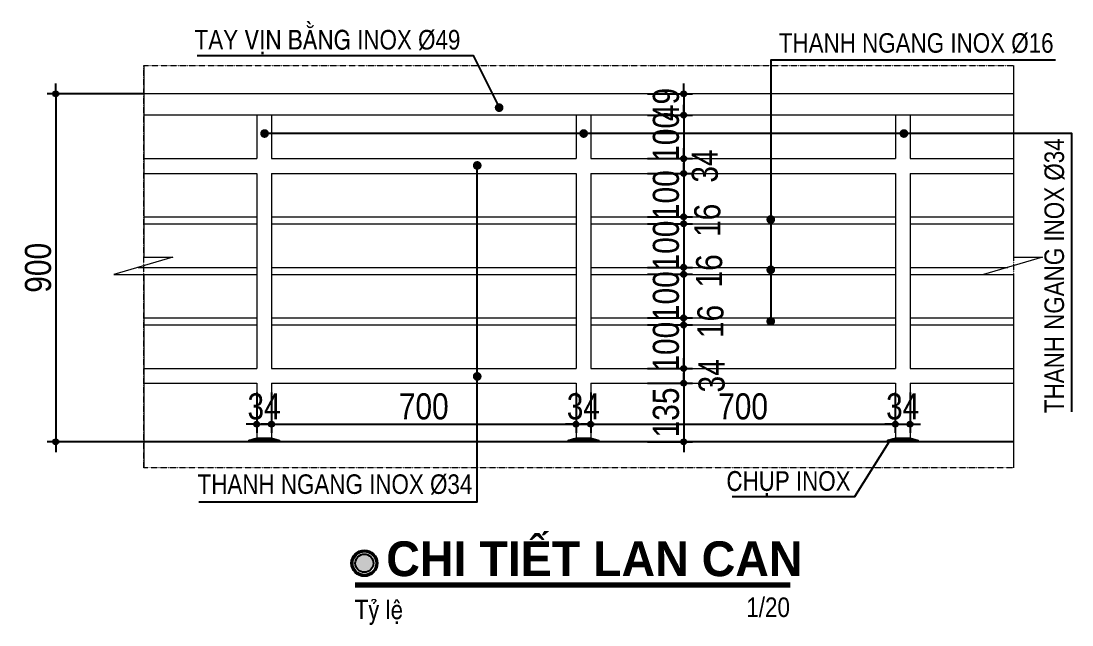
# Model space of a CAD drawing. Header units: millimetres. Extents: x 15144 to 68983, y 5333 to 52444.
# Drawn here: x 15144 to 27224, y 8142 to 15085 of the extents above; entities that cross this region are included whole.
import ezdxf

# ---------------------------------------------------------------- set-up
doc = ezdxf.new("R2010")
doc.units = ezdxf.units.MM
doc.linetypes.add('ACAD_ISO10W100', pattern=[18, 12, -3, 0, -3])
for name, color, linetype in [('DIM', 1, 'Continuous'), ('MEDIUM', 2, 'Continuous'), ('TEXT', 7, 'Continuous')]:
    doc.layers.add(name, color=color, linetype=linetype)
doc.layers.add('NET-THAY', color=2, linetype='Continuous', lineweight=13)
doc.layers.add('TRUC', color=24, linetype='Continuous', lineweight=0)
doc.styles.add('HEL-CONDENSE', font='')
doc.styles.add('SWISS-CONDENSE', font='')
doc.styles.add('VNI-HELVE-CONDENSEN', font='')
doc.styles.get('HEL-CONDENSE').set_extended_font_data('VNI-Helve-Condense')
doc.styles.get('SWISS-CONDENSE').set_extended_font_data('VNI-Swiss-Condense')
doc.styles.get('VNI-HELVE-CONDENSEN').set_extended_font_data('VNI-Helve-Condense')
doc.dimstyles.new('D20', dxfattribs={"dimtxt": 300, "dimasz": 1.2, "dimexe": 100, "dimexo": 0, "dimgap": 50, "dimtad": 1, "dimdec": 0, "dimlfac": 0.2, "dimzin": 13, "dimdsep": 46, "dimtxsty": 'HEL-CONDENSE', "dimblk": 'D50', "dimcen": 0, "dimclrd": 1, "dimclre": 1, "dimclrt": 7, "dimadec": 0, "dimazin": 0, "dimtfac": 1, "dimtdec": 0, "dimtmove": 0, "dimatfit": 3, "dimldrblk": 'D50', "dimfxl": 1, "dimtolj": 1, "dimtzin": 13, "dimarcsym": 0})

# ---------------------------------------------------------------- blocks, each defined once
blk = doc.blocks.new('D50')
at = {"layer": 'DIM'}
blk.add_hatch(color=256, dxfattribs=at).paths.add_polyline_path([(25, 0, 1), (-25, 0, 1)])
blk.add_line((25, 0), (100, 0), dxfattribs=at)
blk.add_circle((0, 0), 25, dxfattribs=at)
blk = doc.blocks.new('*D474')
at = {"layer": 'DEFPOINTS', "color": 0, "transparency": 16777216}
for p in [(22346, 14248), (22346, 14003), (22761, 14003)]:
    blk.add_point(p, dxfattribs=at)
at = {"layer": 'DIM', "color": 1, "lineweight": -2, "transparency": 16777216}
for p, q in [((22346, 14248), (22861, 14248)), ((22761, 14247), (22761, 14004)), ((22346, 14003), (22861, 14003))]:
    blk.add_line(p, q, dxfattribs=at)
at = {"layer": 'DIM', "color": 1, "lineweight": -2, "transparency": 16777216, "xscale": 1.199999999999999, "yscale": 1.199999999999999, "zscale": 1.199999999999999}
for p, rotation in [((22761, 14248), 90), ((22761, 14003), 270)]:
    blk.add_blockref('D50', p, dxfattribs=dict(at, rotation=rotation))
at = {"layer": 'DIM', "color": 7, "transparency": 16777216, "insert": (22558, 14125), "char_height": 300, "attachment_point": 5, "rotation": 90, "style": 'HEL-CONDENSE'}
blk.add_mtext('\\A1;49', dxfattribs=at)
blk = doc.blocks.new('*D475')
at = {"layer": 'DEFPOINTS', "color": 0, "transparency": 16777216}
for p in [(22346, 14003), (22346, 13503), (22761, 13503)]:
    blk.add_point(p, dxfattribs=at)
at = {"layer": 'DIM', "color": 1, "lineweight": -2, "transparency": 16777216}
for p, q in [((22346, 14003), (22861, 14003)), ((22761, 14002), (22761, 13504)), ((22346, 13503), (22861, 13503))]:
    blk.add_line(p, q, dxfattribs=at)
at = {"layer": 'DIM', "color": 1, "lineweight": -2, "transparency": 16777216, "xscale": 1.199999999999999, "yscale": 1.199999999999999, "zscale": 1.199999999999999}
for p, rotation in [((22761, 14003), 90), ((22761, 13503), 270)]:
    blk.add_blockref('D50', p, dxfattribs=dict(at, rotation=rotation))
at = {"layer": 'DIM', "color": 7, "transparency": 16777216, "insert": (22558, 13753), "char_height": 300, "attachment_point": 5, "rotation": 90, "style": 'HEL-CONDENSE'}
blk.add_mtext('\\A1;100', dxfattribs=at)
blk = doc.blocks.new('*D476')
at = {"layer": 'DEFPOINTS', "color": 0, "transparency": 16777216}
for p in [(22346, 13503), (22346, 13333), (22761, 13333)]:
    blk.add_point(p, dxfattribs=at)
at = {"layer": 'DIM', "color": 1, "lineweight": -2, "transparency": 16777216}
for p, q in [((22346, 13503), (22861, 13503)), ((22761, 13502), (22761, 13334)), ((22346, 13333), (22861, 13333))]:
    blk.add_line(p, q, dxfattribs=at)
at = {"layer": 'DIM', "color": 1, "lineweight": -2, "transparency": 16777216, "xscale": 1.199999999999999, "yscale": 1.199999999999999, "zscale": 1.199999999999999}
for p, rotation in [((22761, 13503), 90), ((22761, 13333), 270)]:
    blk.add_blockref('D50', p, dxfattribs=dict(at, rotation=rotation))
at = {"layer": 'DIM', "color": 7, "transparency": 16777216, "insert": (23005, 13418), "char_height": 300, "attachment_point": 5, "rotation": 90, "style": 'HEL-CONDENSE'}
blk.add_mtext('\\A1;34', dxfattribs=at)
blk = doc.blocks.new('*D477')
at = {"layer": 'DEFPOINTS', "color": 0, "transparency": 16777216}
for p in [(22346, 13333), (22346, 12833), (22761, 12833)]:
    blk.add_point(p, dxfattribs=at)
at = {"layer": 'DIM', "color": 1, "lineweight": -2, "transparency": 16777216}
for p, q in [((22346, 13333), (22861, 13333)), ((22761, 13332), (22761, 12834)), ((22346, 12833), (22861, 12833))]:
    blk.add_line(p, q, dxfattribs=at)
at = {"layer": 'DIM', "color": 1, "lineweight": -2, "transparency": 16777216, "xscale": 1.199999999999999, "yscale": 1.199999999999999, "zscale": 1.199999999999999}
for p, rotation in [((22761, 13333), 90), ((22761, 12833), 270)]:
    blk.add_blockref('D50', p, dxfattribs=dict(at, rotation=rotation))
at = {"layer": 'DIM', "color": 7, "transparency": 16777216, "insert": (22558, 13083), "char_height": 300, "attachment_point": 5, "rotation": 90, "style": 'HEL-CONDENSE'}
blk.add_mtext('\\A1;100', dxfattribs=at)
blk = doc.blocks.new('*D478')
at = {"layer": 'DEFPOINTS', "color": 0, "transparency": 16777216}
for p in [(22346, 12833), (22346, 12754), (22761, 12754)]:
    blk.add_point(p, dxfattribs=at)
at = {"layer": 'DIM', "color": 1, "lineweight": -2, "transparency": 16777216}
for p, q in [((22346, 12833), (22861, 12833)), ((22761, 12834), (22761, 12835)), ((22761, 12833), (22761, 12754)), ((22346, 12754), (22861, 12754)), ((22761, 12753), (22761, 12752))]:
    blk.add_line(p, q, dxfattribs=at)
at = {"layer": 'DIM', "color": 1, "lineweight": -2, "transparency": 16777216, "xscale": 1.199999999999999, "yscale": 1.199999999999999, "zscale": 1.199999999999999}
for p, rotation in [((22761, 12754), 90), ((22761, 12833), 270)]:
    blk.add_blockref('D50', p, dxfattribs=dict(at, rotation=rotation))
at = {"layer": 'DIM', "color": 7, "transparency": 16777216, "insert": (23034, 12794), "char_height": 300, "attachment_point": 5, "rotation": 90, "style": 'HEL-CONDENSE'}
blk.add_mtext('\\A1;16', dxfattribs=at)
blk = doc.blocks.new('*D479')
at = {"layer": 'DEFPOINTS', "color": 0, "transparency": 16777216}
for p in [(22346, 12754), (22346, 12253), (22761, 12253)]:
    blk.add_point(p, dxfattribs=at)
at = {"layer": 'DIM', "color": 1, "lineweight": -2, "transparency": 16777216}
for p, q in [((22346, 12754), (22861, 12754)), ((22761, 12753), (22761, 12254)), ((22346, 12253), (22861, 12253))]:
    blk.add_line(p, q, dxfattribs=at)
at = {"layer": 'DIM', "color": 1, "lineweight": -2, "transparency": 16777216, "xscale": 1.199999999999999, "yscale": 1.199999999999999, "zscale": 1.199999999999999}
for p, rotation in [((22761, 12754), 90), ((22761, 12253), 270)]:
    blk.add_blockref('D50', p, dxfattribs=dict(at, rotation=rotation))
at = {"layer": 'DIM', "color": 7, "transparency": 16777216, "insert": (22558, 12504), "char_height": 300, "attachment_point": 5, "rotation": 90, "style": 'HEL-CONDENSE'}
blk.add_mtext('\\A1;100', dxfattribs=at)
blk = doc.blocks.new('*D480')
at = {"layer": 'DEFPOINTS', "color": 0, "transparency": 16777216}
for p in [(22346, 12253), (22346, 12173), (22761, 12173)]:
    blk.add_point(p, dxfattribs=at)
at = {"layer": 'DIM', "color": 1, "lineweight": -2, "transparency": 16777216}
for p, q in [((22346, 12253), (22861, 12253)), ((22761, 12254), (22761, 12255)), ((22761, 12253), (22761, 12173)), ((22346, 12173), (22861, 12173)), ((22761, 12172), (22761, 12170))]:
    blk.add_line(p, q, dxfattribs=at)
at = {"layer": 'DIM', "color": 1, "lineweight": -2, "transparency": 16777216, "xscale": 1.199999999999999, "yscale": 1.199999999999999, "zscale": 1.199999999999999}
for p, rotation in [((22761, 12173), 90), ((22761, 12253), 270)]:
    blk.add_blockref('D50', p, dxfattribs=dict(at, rotation=rotation))
at = {"layer": 'DIM', "color": 7, "transparency": 16777216, "insert": (23055, 12213), "char_height": 300, "attachment_point": 5, "rotation": 90, "style": 'HEL-CONDENSE'}
blk.add_mtext('\\A1;16', dxfattribs=at)
blk = doc.blocks.new('*D481')
at = {"layer": 'DEFPOINTS', "color": 0, "transparency": 16777216}
for p in [(22346, 12173), (22346, 11671), (22761, 11671)]:
    blk.add_point(p, dxfattribs=at)
at = {"layer": 'DIM', "color": 1, "lineweight": -2, "transparency": 16777216}
for p, q in [((22346, 12173), (22861, 12173)), ((22761, 12172), (22761, 11673)), ((22346, 11671), (22861, 11671))]:
    blk.add_line(p, q, dxfattribs=at)
at = {"layer": 'DIM', "color": 1, "lineweight": -2, "transparency": 16777216, "xscale": 1.199999999999999, "yscale": 1.199999999999999, "zscale": 1.199999999999999}
for p, rotation in [((22761, 12173), 90), ((22761, 11671), 270)]:
    blk.add_blockref('D50', p, dxfattribs=dict(at, rotation=rotation))
at = {"layer": 'DIM', "color": 7, "transparency": 16777216, "insert": (22558, 11922), "char_height": 300, "attachment_point": 5, "rotation": 90, "style": 'HEL-CONDENSE'}
blk.add_mtext('\\A1;100', dxfattribs=at)
blk = doc.blocks.new('*D482')
at = {"layer": 'DEFPOINTS', "color": 0, "transparency": 16777216}
for p in [(22346, 11671), (22346, 11591), (22761, 11591)]:
    blk.add_point(p, dxfattribs=at)
at = {"layer": 'DIM', "color": 1, "lineweight": -2, "transparency": 16777216}
for p, q in [((22346, 11671), (22861, 11671)), ((22761, 11673), (22761, 11674)), ((22761, 11671), (22761, 11591)), ((22346, 11591), (22861, 11591)), ((22761, 11590), (22761, 11589))]:
    blk.add_line(p, q, dxfattribs=at)
at = {"layer": 'DIM', "color": 1, "lineweight": -2, "transparency": 16777216, "xscale": 1.199999999999999, "yscale": 1.199999999999999, "zscale": 1.199999999999999}
for p, rotation in [((22761, 11591), 90), ((22761, 11671), 270)]:
    blk.add_blockref('D50', p, dxfattribs=dict(at, rotation=rotation))
at = {"layer": 'DIM', "color": 7, "transparency": 16777216, "insert": (23070, 11631), "char_height": 300, "attachment_point": 5, "rotation": 90, "style": 'HEL-CONDENSE'}
blk.add_mtext('\\A1;16', dxfattribs=at)
blk = doc.blocks.new('*D483')
at = {"layer": 'DEFPOINTS', "color": 0, "transparency": 16777216}
for p in [(22346, 11591), (22346, 11091), (22761, 11091)]:
    blk.add_point(p, dxfattribs=at)
at = {"layer": 'DIM', "color": 1, "lineweight": -2, "transparency": 16777216}
for p, q in [((22346, 11591), (22861, 11591)), ((22761, 11590), (22761, 11093)), ((22346, 11091), (22861, 11091))]:
    blk.add_line(p, q, dxfattribs=at)
at = {"layer": 'DIM', "color": 1, "lineweight": -2, "transparency": 16777216, "xscale": 1.199999999999999, "yscale": 1.199999999999999, "zscale": 1.199999999999999}
for p, rotation in [((22761, 11591), 90), ((22761, 11091), 270)]:
    blk.add_blockref('D50', p, dxfattribs=dict(at, rotation=rotation))
at = {"layer": 'DIM', "color": 7, "transparency": 16777216, "insert": (22558, 11341), "char_height": 300, "attachment_point": 5, "rotation": 90, "style": 'HEL-CONDENSE'}
blk.add_mtext('\\A1;100', dxfattribs=at)
blk = doc.blocks.new('*D484')
at = {"layer": 'DEFPOINTS', "color": 0, "transparency": 16777216}
for p in [(22346, 11091), (22346, 10921), (22761, 10921)]:
    blk.add_point(p, dxfattribs=at)
at = {"layer": 'DIM', "color": 1, "lineweight": -2, "transparency": 16777216}
for p, q in [((22346, 11091), (22861, 11091)), ((22761, 11090), (22761, 10923)), ((22346, 10921), (22861, 10921))]:
    blk.add_line(p, q, dxfattribs=at)
at = {"layer": 'DIM', "color": 1, "lineweight": -2, "transparency": 16777216, "xscale": 1.199999999999999, "yscale": 1.199999999999999, "zscale": 1.199999999999999}
for p, rotation in [((22761, 11091), 90), ((22761, 10921), 270)]:
    blk.add_blockref('D50', p, dxfattribs=dict(at, rotation=rotation))
at = {"layer": 'DIM', "color": 7, "transparency": 16777216, "insert": (23083, 11006), "char_height": 300, "attachment_point": 5, "rotation": 90, "style": 'HEL-CONDENSE'}
blk.add_mtext('\\A1;34', dxfattribs=at)
blk = doc.blocks.new('*D485')
at = {"layer": 'DEFPOINTS', "color": 0, "transparency": 16777216}
for p in [(22346, 10921), (22346, 10248), (22761, 10248)]:
    blk.add_point(p, dxfattribs=at)
at = {"layer": 'DIM', "color": 1, "lineweight": -2, "transparency": 16777216}
for p, q in [((22346, 10921), (22861, 10921)), ((22761, 10920), (22761, 10249)), ((22346, 10248), (22861, 10248))]:
    blk.add_line(p, q, dxfattribs=at)
at = {"layer": 'DIM', "color": 1, "lineweight": -2, "transparency": 16777216, "xscale": 1.199999999999999, "yscale": 1.199999999999999, "zscale": 1.199999999999999}
for p, rotation in [((22761, 10921), 90), ((22761, 10248), 270)]:
    blk.add_blockref('D50', p, dxfattribs=dict(at, rotation=rotation))
at = {"layer": 'DIM', "color": 7, "transparency": 16777216, "insert": (22558, 10585), "char_height": 300, "attachment_point": 5, "rotation": 90, "style": 'HEL-CONDENSE'}
blk.add_mtext('\\A1;135', dxfattribs=at)
blk = doc.blocks.new('*D486')
at = {"layer": 'DEFPOINTS', "color": 0, "transparency": 16777216}
for p in [(17853, 10813), (18023, 10813), (18023, 10450)]:
    blk.add_point(p, dxfattribs=at)
at = {"layer": 'DIM', "color": 1, "lineweight": -2, "transparency": 16777216}
for p, q in [((17853, 10813), (17853, 10350)), ((18023, 10813), (18023, 10350)), ((17855, 10450), (18022, 10450))]:
    blk.add_line(p, q, dxfattribs=at)
at = {"layer": 'DIM', "color": 1, "lineweight": -2, "transparency": 16777216, "xscale": 1.199999999999999, "yscale": 1.199999999999999, "zscale": 1.199999999999999, "rotation": 180}
blk.add_blockref('D50', (17853, 10450), dxfattribs=at)
at = {"layer": 'DIM', "color": 1, "lineweight": -2, "transparency": 16777216, "xscale": 1.199999999999999, "yscale": 1.199999999999999, "zscale": 1.199999999999999}
blk.add_blockref('D50', (18023, 10450), dxfattribs=at)
at = {"layer": 'DIM', "color": 7, "transparency": 16777216, "insert": (17938, 10653), "char_height": 300, "attachment_point": 5, "style": 'HEL-CONDENSE'}
blk.add_mtext('\\A1;34', dxfattribs=at)
blk = doc.blocks.new('*D487')
at = {"layer": 'DEFPOINTS', "color": 0, "transparency": 16777216}
for p in [(18023, 10813), (21523, 10813), (21523, 10450)]:
    blk.add_point(p, dxfattribs=at)
at = {"layer": 'DIM', "color": 1, "lineweight": -2, "transparency": 16777216}
for p, q in [((18023, 10813), (18023, 10350)), ((21523, 10813), (21523, 10350)), ((18025, 10450), (21522, 10450))]:
    blk.add_line(p, q, dxfattribs=at)
at = {"layer": 'DIM', "color": 1, "lineweight": -2, "transparency": 16777216, "xscale": 1.199999999999999, "yscale": 1.199999999999999, "zscale": 1.199999999999999, "rotation": 180}
blk.add_blockref('D50', (18023, 10450), dxfattribs=at)
at = {"layer": 'DIM', "color": 1, "lineweight": -2, "transparency": 16777216, "xscale": 1.199999999999999, "yscale": 1.199999999999999, "zscale": 1.199999999999999}
blk.add_blockref('D50', (21523, 10450), dxfattribs=at)
at = {"layer": 'DIM', "color": 7, "transparency": 16777216, "insert": (19773, 10653), "char_height": 300, "attachment_point": 5, "style": 'HEL-CONDENSE'}
blk.add_mtext('\\A1;700', dxfattribs=at)
blk = doc.blocks.new('*D488')
at = {"layer": 'DEFPOINTS', "color": 0, "transparency": 16777216}
for p in [(21523, 10813), (21693, 10813), (21693, 10450)]:
    blk.add_point(p, dxfattribs=at)
at = {"layer": 'DIM', "color": 1, "lineweight": -2, "transparency": 16777216}
for p, q in [((21523, 10813), (21523, 10350)), ((21693, 10813), (21693, 10350)), ((21525, 10450), (21692, 10450))]:
    blk.add_line(p, q, dxfattribs=at)
at = {"layer": 'DIM', "color": 1, "lineweight": -2, "transparency": 16777216, "xscale": 1.199999999999999, "yscale": 1.199999999999999, "zscale": 1.199999999999999, "rotation": 180}
blk.add_blockref('D50', (21523, 10450), dxfattribs=at)
at = {"layer": 'DIM', "color": 1, "lineweight": -2, "transparency": 16777216, "xscale": 1.199999999999999, "yscale": 1.199999999999999, "zscale": 1.199999999999999}
blk.add_blockref('D50', (21693, 10450), dxfattribs=at)
at = {"layer": 'DIM', "color": 7, "transparency": 16777216, "insert": (21608, 10653), "char_height": 300, "attachment_point": 5, "style": 'HEL-CONDENSE'}
blk.add_mtext('\\A1;34', dxfattribs=at)
blk = doc.blocks.new('*D489')
at = {"layer": 'DEFPOINTS', "color": 0, "transparency": 16777216}
for p in [(21693, 10813), (25193, 10813), (25193, 10450)]:
    blk.add_point(p, dxfattribs=at)
at = {"layer": 'DIM', "color": 1, "lineweight": -2, "transparency": 16777216}
for p, q in [((21693, 10813), (21693, 10350)), ((25193, 10813), (25193, 10350)), ((21695, 10450), (25192, 10450))]:
    blk.add_line(p, q, dxfattribs=at)
at = {"layer": 'DIM', "color": 1, "lineweight": -2, "transparency": 16777216, "xscale": 1.199999999999999, "yscale": 1.199999999999999, "zscale": 1.199999999999999, "rotation": 180}
blk.add_blockref('D50', (21693, 10450), dxfattribs=at)
at = {"layer": 'DIM', "color": 1, "lineweight": -2, "transparency": 16777216, "xscale": 1.199999999999999, "yscale": 1.199999999999999, "zscale": 1.199999999999999}
blk.add_blockref('D50', (25193, 10450), dxfattribs=at)
at = {"layer": 'DIM', "color": 7, "transparency": 16777216, "insert": (23443, 10653), "char_height": 300, "attachment_point": 5, "style": 'HEL-CONDENSE'}
blk.add_mtext('\\A1;700', dxfattribs=at)
blk = doc.blocks.new('*D490')
at = {"layer": 'DEFPOINTS', "color": 0, "transparency": 16777216}
for p in [(25193, 10813), (25363, 10813), (25363, 10450)]:
    blk.add_point(p, dxfattribs=at)
at = {"layer": 'DIM', "color": 1, "lineweight": -2, "transparency": 16777216}
for p, q in [((25193, 10813), (25193, 10350)), ((25363, 10813), (25363, 10350)), ((25195, 10450), (25362, 10450))]:
    blk.add_line(p, q, dxfattribs=at)
at = {"layer": 'DIM', "color": 1, "lineweight": -2, "transparency": 16777216, "xscale": 1.199999999999999, "yscale": 1.199999999999999, "zscale": 1.199999999999999, "rotation": 180}
blk.add_blockref('D50', (25193, 10450), dxfattribs=at)
at = {"layer": 'DIM', "color": 1, "lineweight": -2, "transparency": 16777216, "xscale": 1.199999999999999, "yscale": 1.199999999999999, "zscale": 1.199999999999999}
blk.add_blockref('D50', (25363, 10450), dxfattribs=at)
at = {"layer": 'DIM', "color": 7, "transparency": 16777216, "insert": (25278, 10653), "char_height": 300, "attachment_point": 5, "style": 'HEL-CONDENSE'}
blk.add_mtext('\\A1;34', dxfattribs=at)
blk = doc.blocks.new('*D570')
at = {"layer": 'DEFPOINTS', "color": 0, "transparency": 16777216}
for p in [(16557, 14248), (15544, 10248), (16557, 10248)]:
    blk.add_point(p, dxfattribs=at)
at = {"layer": 'DIM', "color": 1, "lineweight": -2, "transparency": 16777216}
for p, q in [((16557, 14248), (15444, 14248)), ((15544, 14247), (15544, 10249)), ((16557, 10248), (15444, 10248))]:
    blk.add_line(p, q, dxfattribs=at)
at = {"layer": 'DIM', "color": 1, "lineweight": -2, "transparency": 16777216, "xscale": 1.199999999999999, "yscale": 1.199999999999999, "zscale": 1.199999999999999}
for p, rotation in [((15544, 14248), 90), ((15544, 10248), 270)]:
    blk.add_blockref('D50', p, dxfattribs=dict(at, rotation=rotation))
at = {"layer": 'DIM', "color": 7, "transparency": 16777216, "insert": (15341, 12248), "char_height": 300, "attachment_point": 5, "rotation": 90, "style": 'HEL-CONDENSE'}
blk.add_mtext('\\A1;900', dxfattribs=at)

msp = doc.modelspace()

# ---------------------------------------------------------------- hatches: boundary and pattern name
at = {"layer": 'DIM'}
msp.add_hatch(color=256, dxfattribs=at).paths.add_polyline_path([(19195.395, 8851.538, 1), (18986.355, 8851.538, 1)])
at = {"layer": 'NET-THAY'}
h = msp.add_hatch(dxfattribs=at)
h.set_pattern_fill('ANSI31', color=256, scale=50, style=0)
h.set_pattern_definition([(45, (17761.6855, 10247.78), (-4.41942, 4.41942), [])])
h.paths.add_polyline_path([(18115.256, 10266.819), (18023.471, 10291.676), (17853.471, 10291.676), (17761.685, 10266.819), (17761.685, 10247.78), (18113.471, 10247.78), (18115.256, 10247.78)])
h = msp.add_hatch(dxfattribs=at)
h.set_pattern_fill('ANSI31', color=256, scale=50, style=0)
h.set_pattern_definition([(45, (21431.6855, 10247.78), (-4.41942, 4.41942), [])])
h.paths.add_polyline_path([(21785.256, 10266.819), (21693.471, 10291.676), (21523.471, 10291.676), (21431.685, 10266.819), (21431.685, 10247.78), (21783.471, 10247.78), (21785.256, 10247.78)])
h = msp.add_hatch(dxfattribs=at)
h.set_pattern_fill('ANSI31', color=256, scale=50, style=0)
h.set_pattern_definition([(45, (25101.6855, 10247.78), (-4.41942, 4.41942), [])])
h.paths.add_polyline_path([(25455.256, 10266.819), (25363.471, 10291.676), (25193.471, 10291.676), (25101.685, 10266.819), (25101.685, 10247.78), (25453.471, 10247.78), (25455.256, 10247.78)])

# ---------------------------------------------------------------- linework, layer by layer
at = {"layer": 'DIM', "color": 7, "linetype": 'Continuous'}
for radius in [150.491, 133.77, 104.52]:
    msp.add_circle((19090.875, 8851.538), radius, dxfattribs=at)
at = {"layer": 'MEDIUM'}
msp.add_line((26552.877, 10247.78), (16556.996, 10247.78), dxfattribs=at)
at = {"layer": 'NET-THAY'}
for p, q in [((26552.877, 14247.78), (16556.996, 14247.78)), ((26552.877, 14002.78), (16556.996, 14002.78)), ((16556.996, 13502.78), (17853.471, 13502.78)), ((18023.471, 13502.78), (21523.471, 13502.78)), ((21693.471, 13502.78), (25193.471, 13502.78)), ((25363.471, 13502.78), (26552.877, 13502.78)), ((16556.996, 13332.78), (17853.471, 13332.78)), ((18023.471, 13332.78), (21523.471, 13332.78)), ((21693.471, 13332.78), (25193.471, 13332.78)), ((25363.471, 13332.78), (26552.877, 13332.78)), ((16556.996, 12832.78), (17853.471, 12832.78)), ((18023.471, 12832.78), (21523.471, 12832.78)), ((21693.471, 12832.78), (25193.471, 12832.78)), ((25363.471, 12832.78), (26552.877, 12832.78)), ((16556.996, 12754.227), (17853.471, 12754.227)), ((18023.471, 12754.227), (21523.471, 12754.227)), ((21693.471, 12754.227), (25193.471, 12754.227)), ((25363.471, 12754.227), (26552.877, 12754.227)), ((16491.657, 12252.78), (17853.471, 12252.78)), ((18023.471, 12252.78), (21523.471, 12252.78)), ((21693.471, 12252.78), (25193.471, 12252.78)), ((25363.471, 12252.78), (26487.538, 12252.78)), ((16220.421, 12172.78), (17853.471, 12172.78)), ((18023.471, 12172.78), (21523.471, 12172.78)), ((21693.471, 12172.78), (25193.471, 12172.78)), ((25363.471, 12172.78), (26216.302, 12172.78)), ((16556.996, 11671.333), (17853.471, 11671.333)), ((18023.471, 11671.333), (21523.471, 11671.333)), ((21693.471, 11671.333), (25193.471, 11671.333)), ((25363.471, 11671.333), (26552.877, 11671.333)), ((16556.996, 11591.333), (17853.471, 11591.333)), ((18023.471, 11591.333), (21523.471, 11591.333)), ((21693.471, 11591.333), (25193.471, 11591.333)), ((25363.471, 11591.333), (26552.877, 11591.333)), ((16556.996, 11091.333), (17853.471, 11091.333)), ((18023.471, 11091.333), (21523.471, 11091.333)), ((21693.471, 11091.333), (25193.471, 11091.333)), ((25363.471, 11091.333), (26552.877, 11091.333)), ((16556.996, 10921.333), (17853.471, 10921.333)), ((18023.471, 10921.333), (21523.471, 10921.333)), ((21693.471, 10921.333), (25193.471, 10921.333)), ((25363.471, 10921.333), (26552.877, 10921.333)), ((17761.685, 10247.78), (18113.471, 10247.78)), ((17761.685, 10247.78), (18113.471, 10247.78)), ((21431.685, 10247.78), (21783.471, 10247.78)), ((21431.685, 10247.78), (21783.471, 10247.78)), ((25101.685, 10247.78), (25453.471, 10247.78)), ((25101.685, 10247.78), (25453.471, 10247.78))]:
    msp.add_line(p, q, dxfattribs=at)
for points in [[(16556.996, 14574.56), (16556.996, 12369.558), (16887.587, 12369.558), (16209.47, 12169.55), (16556.996, 12169.55), (16556.996, 9950.129)], [(26552.877, 14574.56), (26552.877, 12369.558), (26883.467, 12369.558), (26205.35, 12169.55), (26552.877, 12169.55), (26552.877, 9950.129)], [(17853.471, 14002.78), (17853.471, 13502.78)], [(18023.471, 14002.78), (18023.471, 13502.78)], [(21523.471, 14002.78), (21523.471, 13502.78)], [(21693.471, 14002.78), (21693.471, 13502.78)], [(25193.471, 14002.78), (25193.471, 13502.78)], [(25363.471, 14002.78), (25363.471, 13502.78)], [(17853.471, 13332.78), (17853.471, 11091.333)], [(18023.471, 13332.78), (18023.471, 11091.333)], [(21523.471, 13332.78), (21523.471, 11091.333)], [(21693.471, 13332.78), (21693.471, 11091.333)], [(25193.471, 13332.78), (25193.471, 11091.333)], [(25363.471, 13332.78), (25363.471, 11091.333)], [(17853.471, 10921.333), (17853.471, 10291.676)], [(18023.471, 10921.333), (18023.471, 10291.676)], [(21523.471, 10921.333), (21523.471, 10291.676)], [(21693.471, 10921.333), (21693.471, 10291.676)], [(25193.471, 10921.333), (25193.471, 10291.676)], [(25363.471, 10921.333), (25363.471, 10291.676)], [(17761.685, 10247.78), (17761.685, 10266.819), (17853.471, 10291.676), (18023.471, 10291.676), (18115.256, 10266.819), (18115.256, 10247.78)], [(21431.685, 10247.78), (21431.685, 10266.819), (21523.471, 10291.676), (21693.471, 10291.676), (21785.256, 10266.819), (21785.256, 10247.78)], [(25101.685, 10247.78), (25101.685, 10266.819), (25193.471, 10291.676), (25363.471, 10291.676), (25455.256, 10266.819), (25455.256, 10247.78)]]:
    msp.add_lwpolyline(points, dxfattribs=at)
at = {"layer": 'TEXT', "color": 7, "linetype": 'ByBlock'}
for points in [[(17166.899, 14688.938), (20342.038, 14688.938), (20639.63, 14089.066)], [(27223.533, 10592.582), (27223.533, 13791.743), (17943.236, 13791.743)], [(17188.397, 9556.965), (20387.558, 9556.965), (20387.558, 13424.623)], [(23316.508, 9619.879), (24726.973, 9619.879), (25122.33, 10247.78)]]:
    msp.add_lwpolyline(points, dxfattribs=at)
at = {"layer": 'TEXT', "ltscale": 1000}
msp.add_lwpolyline([(27033.162, 14635.314), (23761.227, 14635.314), (23761.227, 11633.208)], dxfattribs=at)
at = {"layer": 'TEXT', "color": 7, "linetype": 'ByBlock', "const_width": 50}
for points in [[(20614.63, 14089.066, 1), (20664.63, 14089.066, 1)], [(17918.236, 13791.743, 1), (17968.236, 13791.743, 1)], [(21586.195, 13791.743, 1), (21636.195, 13791.743, 1)], [(25267.206, 13791.743, 1), (25317.206, 13791.743, 1)], [(20362.558, 13424.623, 1), (20412.558, 13424.623, 1)], [(23736.227, 12803.272, 1), (23786.227, 12803.272, 1)], [(23736.227, 12225.043, 1), (23786.227, 12225.043, 1)], [(23736.227, 11633.208, 1), (23786.227, 11633.208, 1)], [(20362.558, 10999.479, 1), (20412.558, 10999.479, 1)]]:
    msp.add_lwpolyline(points, format="xyb", close=True, dxfattribs=at)
at = {"layer": 'TEXT', "color": 7, "linetype": 'ByBlock', "const_width": 60.938}
msp.add_lwpolyline([(23986.81, 8602.171), (20302.413, 8602.171), (23986.81, 8602.171), (18983.993, 8602.171)], dxfattribs=at)
at = {"layer": 'TRUC', "linetype": 'ACAD_ISO10W100', "ltscale": 0.2}
msp.add_lwpolyline([(16556.996, 14574.56), (26552.877, 14574.56), (26552.877, 9950.129), (16556.996, 9950.129)], close=True, dxfattribs=at)

# ---------------------------------------------------------------- texts
at = {"layer": 'TEXT', "color": 7, "linetype": 'ByBlock'}
for s, insert, char_height, attachment_point, style in [('{\\fVNI-Helve-Condense|b0|i0|c0|p2;TAY VÒN BAÈNG INOX Þ49}', (17139.478, 14982.299), 224.50658, 1, 'SWISS-CONDENSE'), ('{\\fVNI-Helve-Condense|b0|i0|c0|p2;THANH NGANG INOX Þ16}', (23854.215, 14945.276), 224.50658, 1, 'SWISS-CONDENSE'), ('CHUÏP INOX', (24679.119, 9909.249), 224.5066, 3, 'VNI-HELVE-CONDENSEN'), ('{\\fVNI-Helve-Condense|b0|i0|c0|p2;THANH NGANG INOX Þ34}', (17173.848, 9873.059), 224.50658, 1, 'SWISS-CONDENSE'), ('{\\fVNI-Helve-Condense|b0|i0|c0|p2;1/20}', (23480.274, 8458.23), 225, 1, 'SWISS-CONDENSE'), ('{\\fVNI-Helve-Condense|b0|i0|c0|p2;Tyû leä}', (18977.982, 8433.691), 225, 1, 'SWISS-CONDENSE')]:
    msp.add_mtext(s, dxfattribs=dict(at, insert=insert, char_height=char_height, attachment_point=attachment_point, style=style))
at = {"layer": 'TEXT', "color": 7, "linetype": 'ByBlock', "insert": (26907.439, 10578.033), "char_height": 224.50658, "attachment_point": 1, "rotation": 90, "style": 'SWISS-CONDENSE'}
msp.add_mtext('{\\fVNI-Helve-Condense|b0|i0|c0|p2;THANH NGANG INOX Þ34}', dxfattribs=at)
at = {"layer": 'TEXT', "color": 7, "insert": (19342.288, 9102.941), "char_height": 400, "attachment_point": 1, "style": 'SWISS-CONDENSE'}
msp.add_mtext('{\\fVNI-Avo|b1|i0|c0|p2;CHI TIEÁT LAN CAN}', dxfattribs=at)

# ---------------------------------------------------------------- dimensions: what is measured, and where the dimension line sits
at = {"layer": 'DIM'}
dim = msp.add_linear_dim(base=(15544.219, 10247.78), p1=(16556.996, 14247.78), p2=(16556.996, 10247.78), angle=90, text='900', dimstyle='D20', dxfattribs=at)
dim.commit()
dim.dimension.update_dxf_attribs({"geometry": '*D570', "text_midpoint": (15341.019, 12247.78)})
for base, p1, p2, picture, middle in [((22761.365, 14002.78), (22346.019, 14247.78), (22346.019, 14002.78), '*D474', (22761.365, 14125.28)), ((22761.365, 13502.78), (22346.019, 14002.78), (22346.019, 13502.78), '*D475', (22761.365, 13752.78)), ((22761.365, 12832.78), (22346.019, 13332.78), (22346.019, 12832.78), '*D477', (22761.365, 13082.78)), ((22761.365, 12252.78), (22346.019, 12754.227), (22346.019, 12252.78), '*D479', (22761.365, 12503.503)), ((22761.365, 11671.333), (22346.019, 12172.78), (22346.019, 11671.333), '*D481', (22761.365, 11922.056)), ((22761.365, 11091.333), (22346.019, 11591.333), (22346.019, 11091.333), '*D483', (22761.365, 11341.333))]:
    dim = msp.add_linear_dim(base=base, p1=p1, p2=p2, angle=90, dimstyle='D20', dxfattribs=at)
    dim.commit()
    dim.dimension.update_dxf_attribs({"geometry": picture, "text_midpoint": middle, "dimtype": 160})
for base, p1, p2, picture, middle in [((22761.365, 13332.78), (22346.019, 13502.78), (22346.019, 13332.78), '*D476', (23005.235, 13417.78)), ((22761.365, 12754.227), (22346.019, 12832.78), (22346.019, 12754.227), '*D478', (23034.252, 12793.503)), ((22761.365, 12172.78), (22346.019, 12252.78), (22346.019, 12172.78), '*D480', (23054.839, 12212.78)), ((22761.365, 11591.333), (22346.019, 11671.333), (22346.019, 11591.333), '*D482', (23069.623, 11631.333)), ((22761.365, 10921.333), (22346.019, 11091.333), (22346.019, 10921.333), '*D484', (23083.116, 11006.333))]:
    dim = msp.add_linear_dim(base=base, p1=p1, p2=p2, angle=90, dimstyle='D20', override={"dimtmove": 2}, dxfattribs=at)
    dim.commit()
    dim.dimension.update_dxf_attribs({"geometry": picture, "text_midpoint": middle, "dimtype": 160})
dim = msp.add_linear_dim(base=(22761.365, 10247.78), p1=(22346.019, 10921.333), p2=(22346.019, 10247.78), angle=90, dimstyle='D20', dxfattribs=at)
dim.commit()
dim.dimension.update_dxf_attribs({"geometry": '*D485', "text_midpoint": (22558.165, 10584.556)})
for base, p1, p2, picture, middle in [((18023.471, 10449.702), (17853.471, 10812.844), (18023.471, 10812.844), '*D486', (17938.471, 10449.702)), ((21693.471, 10449.702), (21523.471, 10812.844), (21693.471, 10812.844), '*D488', (21608.471, 10449.702)), ((25363.471, 10449.702), (25193.471, 10812.844), (25363.471, 10812.844), '*D490', (25278.471, 10449.702))]:
    dim = msp.add_linear_dim(base=base, p1=p1, p2=p2, dimstyle='D20', dxfattribs=at)
    dim.commit()
    dim.dimension.update_dxf_attribs({"geometry": picture, "text_midpoint": middle, "dimtype": 160})
for base, p1, p2, picture, middle in [((21523.471, 10449.702), (18023.471, 10812.844), (21523.471, 10812.844), '*D487', (19773.471, 10652.902)), ((25193.471, 10449.702), (21693.471, 10812.844), (25193.471, 10812.844), '*D489', (23443.471, 10652.902))]:
    dim = msp.add_linear_dim(base=base, p1=p1, p2=p2, dimstyle='D20', dxfattribs=at)
    dim.commit()
    dim.dimension.update_dxf_attribs({"geometry": picture, "text_midpoint": middle})

doc.saveas('drawing.dxf')
